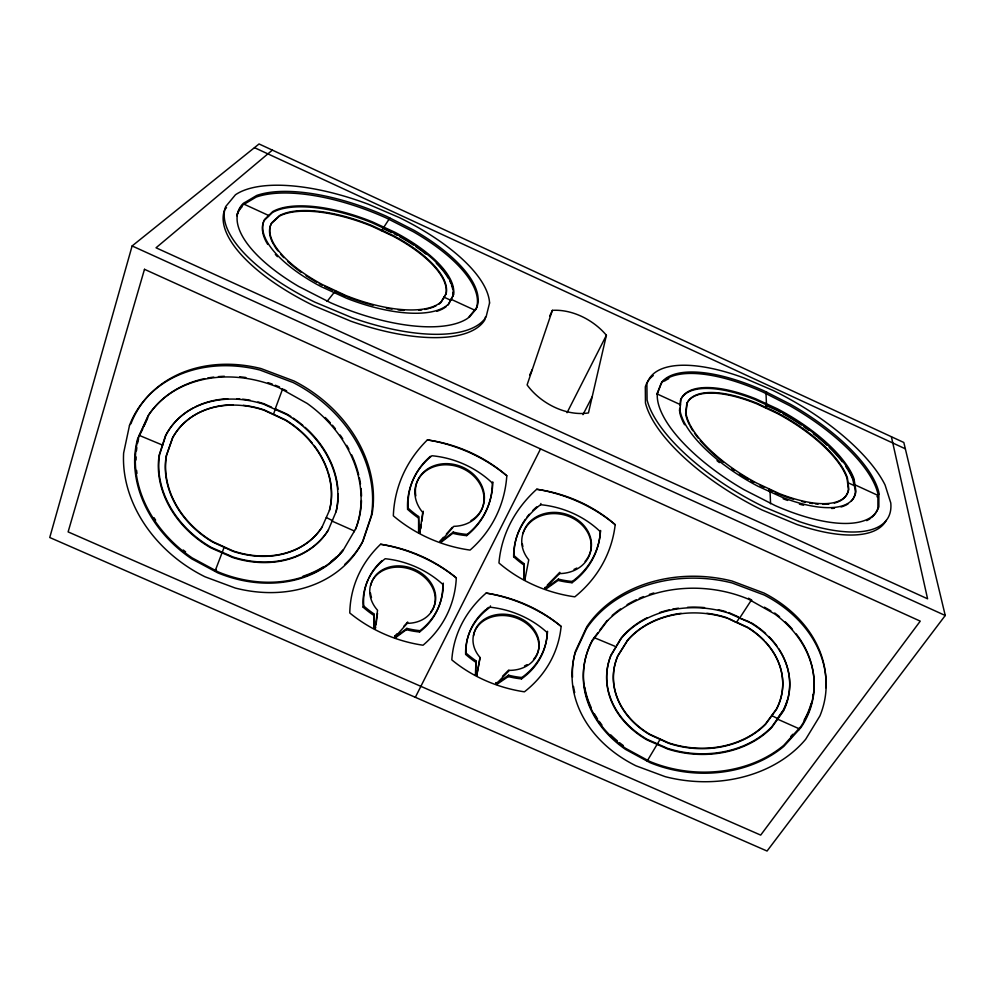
<?xml version="1.0" encoding="UTF-8"?>
<svg xmlns="http://www.w3.org/2000/svg" width="995" height="995" viewBox="0 0 995 995"><rect width="100%" height="100%" fill="white"/><g stroke="black" fill="none" stroke-linecap="round" stroke-linejoin="round"><path stroke-width="1.49" d="M749.347 621.813L739.683 618.044L751.499 599.91L748.514 598.219M524.191 563.742L524.004 577.871A1.405 1.169 15.1 0 0 525.223 578.418L524.887 579.687A1.405 1.182 15.1 0 1 523.681 579.14L524.191 563.742A93.319 80.707 12.2 0 1 514.005 555.508A84.737 71.503 10.7 0 1 525.335 519.34M660.294 739.049L647.123 761.1M679.448 411.022L679.709 408.298M680.095 404.194L680.481 400.114A99.463 38.631 30.1 0 1 755.217 399.642L776.809 409.617A99.463 38.631 30.1 0 1 853.474 479.714L855.377 491.866A99.463 38.631 30.1 0 1 851.222 501.219M685.63 413.547L686.811 403.56A92.05 35.783 30.1 0 1 756.946 403.908L777.02 413.323A92.05 35.783 30.1 0 1 847.081 478.52L848.399 489.602A92.05 35.783 30.1 0 1 834.295 503.072M368.299 579.252A80.869 65.707 18.9 0 0 363.747 605.98A89.164 73.866 21.2 0 0 373.797 613.766L373.971 628.293A1.356 1.082 21.7 0 0 375.152 628.803L377.54 610.246A33.494 27.201 21.2 0 1 386.296 569.09A33.494 27.201 21.2 0 1 433.459 589.886A33.494 27.201 21.2 0 1 407.229 623.33L394.53 637.584L395.376 637.807L406.358 629.686L406.855 628.392A72.473 59.675 21 0 0 420.027 630.681A86.577 70.297 23.7 0 0 443.272 583.145L442.825 584.401A86.702 70.359 23.7 0 1 419.554 631.974A72.585 59.725 21 0 1 406.358 629.686M376.048 624.673L377.528 613.256M430.4 456.319A84.961 72.56 18.2 0 0 408.137 508.171A93.779 81.752 21.3 0 0 418.609 516.554L418.584 532.263A1.418 1.194 22 0 0 419.803 532.81L422.726 512.425A35.186 30.049 21.3 0 1 432.875 467.128A35.186 30.049 21.3 0 1 482.326 489.241A35.186 30.049 21.3 0 1 453.832 526.33L440.113 542.138L441.083 542.3L452.775 533.308L453.222 532.101A76.192 65.993 21.1 0 0 467.103 534.414A90.993 77.66 24.8 0 0 490.933 497.114M420.723 528.693L421.345 524.34M421.756 521.43L423.223 511.243L422.726 512.425M594.027 638.603L594.189 637.633L615.98 646.7L610.955 655.108A91.689 73.12 5.9 0 0 647.024 739.26L667.645 748.364A91.689 73.12 5.9 0 0 771.846 726.698L783.351 710.48A91.689 73.12 5.9 0 0 778.65 648.566M485.672 609.699A80.694 64.949 13.3 0 0 466.033 653.056A88.829 73.12 14.7 0 0 475.859 660.717L475.585 674.983A1.343 1.07 16.4 0 0 476.742 675.493L480.013 657.409A33.357 26.94 15.4 0 1 490.746 617.335A33.357 26.94 15.4 0 1 537.474 637.932A33.357 26.94 15.4 0 1 509.428 670.369L495.945 684.187L496.791 684.411L508.258 676.563L508.607 675.207A72.2 59.066 14.8 0 0 521.815 677.52A86.018 69.787 17.8 0 0 547.486 631.315L547.2 632.633A86.155 69.849 17.8 0 1 521.492 678.876A72.312 59.128 14.8 0 1 508.258 676.563M476.742 675.493L480.125 657.583M572.038 582.722A90.371 77.05 16.7 0 0 600.321 531.716L600.545 530.484A90.222 76.963 16.7 0 1 572.299 581.453L572.038 582.722A75.943 65.235 12.4 0 1 558.133 580.383L545.733 589.177L544.899 588.804L545.173 587.311M524.887 579.687L528.755 559.849A34.999 29.701 13.5 0 1 541.031 515.796A34.999 29.701 13.5 0 1 589.911 537.648A34.999 29.701 13.5 0 1 559.513 573.593L544.862 588.592M559.513 573.593L559.787 572.336L547.25 585.172M558.133 580.383L558.406 579.115A75.819 65.16 12.4 0 0 572.299 581.453M606.39 335.265L588.455 412.937C565.856 416.47 540.297 403.149 527.101 384.916L552.399 310.353C572.399 309.109 593.667 320.067 606.39 335.265L567.05 412.714M545.932 589.065L546.23 587.784L558.406 579.115M521.492 678.876L521.815 677.52M485.448 316.957L484.652 320.141A141.389 56.118 22.3 0 1 350.862 321.186L313.624 305.627A141.389 56.118 22.3 0 1 224.609 209.933L226.524 207.619M495.858 683.901L496.107 682.657M523.681 579.14L524.004 577.871M496.878 684.349L497.239 682.993L508.607 675.207M523.855 564.998A93.468 80.794 12.2 0 1 513.656 556.752A84.873 71.578 10.7 0 1 540.608 504.701L540.919 503.507M132.124 245.952L49.75 537.511L767.058 851.036L945.25 615.495L903.821 442.489L259.061 143.964L132.124 245.952L945.25 615.495M513.656 556.752L514.005 555.508M475.585 674.983L475.859 660.717M475.461 662.048A88.965 73.195 14.7 0 1 465.635 654.387A80.819 65.011 13.3 0 1 490.125 607.211L490.498 605.918M465.635 654.387L466.033 653.056M244.708 202.582L244.161 204.236L268.675 215.492L268.339 216.475M452.775 533.308A76.316 66.068 21 0 0 466.667 535.621A91.142 77.734 24.8 0 0 492.376 483.085L492.761 481.928A90.993 77.66 24.8 0 1 491.219 495.883M466.667 535.621L467.103 534.414M419.554 631.974L420.027 630.681M215.355 570.371L224.285 546.927M441.083 542.3L441.556 541.093L453.222 532.101M440.014 541.815L440.474 540.608L441.556 541.093M407.229 623.33L407.714 622.049L403.783 626.34M381.334 230.678L383.199 227.93M389.841 217.992L382.963 228.539L391.769 232.606M395.463 637.745L395.973 636.452L406.855 628.392M679.971 405.562L680.468 404.679L657.023 393.908L661.128 383.386A125.457 48.705 30.1 0 1 762.991 392.092L789.694 405.674A125.457 48.705 30.1 0 1 877.913 493.794L877.901 508.109A125.457 48.705 30.1 0 1 871.396 517.674M394.443 637.297L394.94 635.992L395.973 636.452M419.803 532.81L420.3 531.604A1.418 1.182 22 0 1 419.082 531.056L418.609 516.554M418.584 532.263L419.082 531.056M373.971 628.293L373.797 613.766M375.152 628.803L375.687 627.522A1.356 1.082 21.7 0 1 374.518 627.012M443.745 297.803L444.006 297.169L450.685 300.241L451.096 299.296L475.063 310.316L475.759 308.748M418.099 517.736A93.928 81.839 21.3 0 1 407.614 509.353L408.137 508.171M373.262 615.034A89.301 73.941 21.2 0 1 363.187 607.248L363.747 605.98M142.646 429.218L138.79 436.245M143.889 426.469L147.633 418.223M549.713 315.962L552.399 310.353M529.663 375.028L532.35 369.443M353.971 531.902L354.407 531.031L332.069 521.106L332.529 520.248M415.338 697.308L540.534 448.919M582.958 414.666L592.174 396.818M448.173 304.943L453.123 295.689A101.888 40.322 22.3 0 0 394.517 233.153L372.018 222.756A101.888 40.322 22.3 0 0 272.406 212.532L264.26 220.43M326.31 517.487L332.342 520.584M657.023 393.908L657.832 392.428M766.834 392.266L766.026 393.634L766.436 403.771L765.615 405.152L776.473 410.164M616.713 645.469L621.116 638.093A91.689 73.12 5.9 0 1 646.961 617.845M765.727 408.025L765.939 404.592M214.783 571.254L215.915 569.501M739.683 617.46L736.437 622.447L728.9 618.542M847.653 483.321L848.026 482.762L854.406 485.697L854.966 484.851L877.913 495.386M876.956 496.779L878.859 493.993M273.501 414.243L275.391 408.883L287.008 414.119A94.09 76.64 31.3 0 1 290.814 416.47M778.413 716.985L783.339 710.057A91.639 73.095 5.9 0 0 787.207 700.331M275.603 408.584L275.068 409.343L282.704 388.722L282.17 389.468M597.821 632.808L592.46 639.934A115.569 92.174 5.9 0 0 625.556 748.302L649.984 761.548A115.569 92.174 5.9 0 0 783.737 745.354L800.888 726.487A115.569 92.174 5.9 0 0 796.199 633.865M599.637 630.395L606.913 620.731M327.056 301.435L335.576 290.727M469.18 317.38L476.045 309.134A128.529 50.832 22.3 0 0 413.236 231.698L386.184 217.942A128.529 50.832 22.3 0 0 256.188 197.072L242.593 205.169A128.529 50.832 22.3 0 0 236.909 215.791M162.658 445.151L139.474 435.474M440.362 540.733L443.434 537.288M446.394 533.979L452.302 527.35M790.764 736.499L792.791 734.273M394.841 636.116L396.905 633.852M502.475 676.301L508.731 670.058M272.356 150.121L156.028 247.792L927.576 598.803L891.396 436.743M546.131 587.858L545.198 587.535M497.152 683.055L496.219 682.545M777.617 718.564L771.672 715.517M728.763 612.547L738.315 616.85M271.56 407.166L263.911 403.721A94.09 76.64 31.3 0 0 257.916 401.98M254.471 147.658L905.338 448.807M760.068 485.423L763.886 487.202M772.68 491.294L768.973 489.577L769.346 488.98L769.446 491.43M775.155 492.45L778.849 494.179M324.706 286.46L332.666 290.167M335.315 291.398L345.613 296.187M737.693 622.646L747.742 627.335A84.849 67.672 5.9 0 1 764.21 640.519M284.023 389.455L286.659 390.923M764.409 607.186L770.864 610.83M853.809 484.764L853.113 480.274A99.438 38.668 30.2 0 0 845.601 466.257M798.985 729.721L798.923 728.651L777.642 719.198L777.605 718.141M770.068 491.754L770.565 503.781M751.499 599.91L751.511 600.88M848.101 503.831A99.463 38.631 30.1 0 1 841.036 506.977M834.519 508.221A99.463 38.631 30.1 0 1 831.596 508.47M803.624 505.236A99.463 38.631 30.1 0 1 799.408 504.142M787.667 500.435A99.463 38.631 30.1 0 1 783.164 498.793M719.41 462.6A99.463 38.631 30.1 0 1 717.009 460.685M684.572 424.753A99.463 38.631 30.1 0 1 679.684 412.278M870.165 518.606A125.457 48.705 30.1 0 1 866.72 520.646M828.91 504.005A92.05 35.783 30.1 0 1 822.741 504.303M818.101 504.117A92.05 35.783 30.1 0 1 815.39 503.88M812.567 503.532A92.05 35.783 30.1 0 1 809.644 503.097M805.117 502.251A92.05 35.783 30.1 0 1 802.032 501.567M793.5 499.291A92.05 35.783 30.1 0 1 780.329 494.751M753.638 482.227A92.05 35.783 30.1 0 1 751.014 480.759M748.402 479.254A92.05 35.783 30.1 0 1 739.434 473.732M734.509 470.461A92.05 35.783 30.1 0 1 731.959 468.695M723.303 462.265A92.05 35.783 30.1 0 1 700.194 440.524M698.154 438.061A92.05 35.783 30.1 0 1 694.473 433.161M692.856 430.76A92.05 35.783 30.1 0 1 690.107 426.134M689.336 424.641A92.05 35.783 30.1 0 1 685.841 414.815M777.804 410.86A99.438 38.668 30.2 0 1 780.478 412.303M783.14 413.783A99.438 38.668 30.2 0 1 801.273 424.977M803.761 426.693A99.438 38.668 30.2 0 1 808.649 430.188M813.388 433.77A99.438 38.668 30.2 0 1 816.795 436.469M817.977 437.427A99.438 38.668 30.2 0 1 827.056 445.35M829.171 447.352A99.438 38.668 30.2 0 1 842.268 461.73M886.259 520.373A138.006 53.767 30.2 0 1 796.871 524.464L762.207 510.049A138.006 53.767 30.2 0 1 645.457 402.95L645.307 386.906A138.006 53.767 30.2 0 1 653.292 375.538M664.66 380.985A125.37 48.805 30.2 0 1 668.764 378.685M576.801 568.045A34.949 29.663 13.5 0 1 574.015 569.389M522.86 546.479A34.949 29.663 13.5 0 1 522.313 543.631M522.947 533.544A34.949 29.663 13.5 0 1 570.881 515.97A34.949 29.663 13.5 0 1 585.097 561.416M526.852 517.263A84.737 71.503 10.7 0 1 529.29 514.266M532.847 510.435A84.737 71.503 10.7 0 1 536.728 506.853M540.608 504.701A86.378 72.063 14.3 0 1 600.321 531.716M536.703 489.266A128.753 106.365 14.7 0 1 615.196 524.688A145.245 124.188 19.7 0 1 574.812 596.838A133.367 116.34 11.6 0 1 498.955 562.983A150.68 126.004 7.7 0 1 536.703 489.266A137.895 113.505 14.9 0 1 615.196 524.688M477.127 674.15A1.343 1.07 16.4 0 1 475.971 673.64M527.064 664.623A33.308 26.915 15.4 0 1 524.502 665.954M473.545 635.954A33.308 26.915 15.4 0 1 517.462 616.987A33.308 26.915 15.4 0 1 533.519 659.362M486.605 608.915A80.694 64.949 13.3 0 1 488.52 607.385M490.125 607.211A82.398 65.483 15.9 0 1 547.2 632.633M486.12 593.082A122.882 96.714 16.1 0 1 561.118 626.415A138.479 112.51 19.9 0 1 524.415 691.823A126.862 105.296 14.4 0 1 451.817 659.884A143.342 114.574 10.9 0 1 486.12 593.082A131.626 103.244 16.2 0 1 561.118 626.415M371.483 597.585A33.444 27.176 21.2 0 1 370.488 593.032M370.762 585.47A33.444 27.176 21.2 0 1 414.592 569.351A33.444 27.176 21.2 0 1 430.76 611.987M368.946 577.871A80.869 65.707 18.9 0 1 382.03 560.595M363.187 607.248A80.993 65.769 18.9 0 1 385.202 558.717A82.747 66.093 21.2 0 1 442.825 584.401M380.587 544.265A123.417 97.609 21.2 0 1 456.307 577.921A139.648 113.119 25.8 0 1 423.037 645.22A127.335 106.39 21.3 0 1 349.78 612.982A143.305 116.179 16.3 0 1 380.587 544.265A132.198 104.189 21.1 0 1 456.307 577.921M659.548 612.609A91.689 73.12 5.9 0 1 669.573 609.798M672.52 609.176A91.689 73.12 5.9 0 1 678.49 608.181M687.57 607.298A91.689 73.12 5.9 0 1 704.572 607.609M718.365 609.748A91.689 73.12 5.9 0 1 725.852 611.664M750.727 622.435A91.689 73.12 5.9 0 1 765.603 633.429M768.824 636.514A91.689 73.12 5.9 0 1 776.908 646.041M813.189 694.299A115.445 92.112 5.9 0 1 812.654 697.308M811.223 703.204A115.445 92.112 5.9 0 1 804.084 720.169M623.243 745.516A115.445 92.112 5.9 0 1 619.661 742.78M617.348 740.889A115.445 92.112 5.9 0 1 610.768 734.907M601.938 725.007A115.445 92.112 5.9 0 1 599.239 721.375M597.547 718.9A115.445 92.112 5.9 0 1 594.438 713.838M591.067 707.308A115.445 92.112 5.9 0 1 584.699 687.085M814.034 685.145A115.445 92.112 5.9 0 1 813.873 688.204M612.149 615.495A115.569 92.174 5.9 0 1 620.532 608.928M627.049 604.699A115.569 92.174 5.9 0 1 636.427 599.674M639.213 598.393A115.569 92.174 5.9 0 1 643.491 596.59M649.349 594.413A115.569 92.174 5.9 0 1 653.839 592.97M774.732 613.019A115.569 92.174 5.9 0 1 779.558 616.776M785.266 621.813A115.569 92.174 5.9 0 1 792.48 629.325M765.279 641.651A84.849 67.672 5.9 0 1 776.461 708.975L765.565 723.862A84.849 67.672 5.9 0 1 668.59 742.842L649.611 734.173A84.849 67.672 5.9 0 1 617.808 655.767L627.571 640.183A84.849 67.672 5.9 0 1 681.177 613.318M706.885 613.281A84.849 67.672 5.9 0 1 727.643 617.957M574.712 692.532A127.012 101.366 5.9 0 1 573.493 686.413M572.511 677.234A127.012 101.366 5.9 0 1 575.446 651.215L586.826 626.701A127.012 101.366 5.9 0 1 732.158 581.068L764.11 593.082A127.012 101.366 5.9 0 1 825.8 687.707M328.462 529.813A94.09 76.64 31.3 0 1 232.954 556.964L211.338 547.424A94.09 76.64 31.3 0 1 159.561 454.678L165.829 435.4A94.09 76.64 31.3 0 1 193.689 407.664M195.045 406.98A94.09 76.64 31.3 0 1 227.718 398.734M236.686 398.734A94.09 76.64 31.3 0 1 239.683 398.92M242.693 399.194A94.09 76.64 31.3 0 1 250.292 400.288M293.314 418.124A94.09 76.64 31.3 0 1 302.853 425.375M305.079 427.328A94.09 76.64 31.3 0 1 337.927 489.279M338.138 493.731A94.09 76.64 31.3 0 1 336.21 511.405L328.188 530.335A94.152 76.665 31.3 0 1 232.619 557.486L210.99 547.947A94.152 76.665 31.3 0 1 159.175 455.138L165.431 435.86A94.152 76.665 31.3 0 1 263.575 404.169L286.697 414.579A94.152 76.665 31.3 0 1 335.937 511.915M343.225 550.073A118.616 96.615 31.3 0 1 218.315 571.963L192.209 557.921A118.616 96.615 31.3 0 1 138.293 438.086L148.827 414.853A118.616 96.615 31.3 0 1 204.659 378.622M207.681 378.025A118.616 96.615 31.3 0 1 213.801 377.093M218.427 376.62A118.616 96.615 31.3 0 1 224.385 376.284M239.72 376.794A118.616 96.615 31.3 0 1 245.889 377.528M268.028 382.677A118.616 96.615 31.3 0 1 272.381 384.157M275.254 385.227A118.616 96.615 31.3 0 1 279.495 386.931M325.228 417.49A118.616 96.615 31.3 0 1 330.415 422.925M332.429 425.213A118.616 96.615 31.3 0 1 335.427 428.808M340.128 435.014A118.616 96.615 31.3 0 1 342.753 438.845M346.745 445.337A118.616 96.615 31.3 0 1 348.909 449.255M351.67 454.852A118.616 96.615 31.3 0 1 358.722 474.976M359.394 477.911A118.616 96.615 31.3 0 1 360.488 483.98M361.048 488.545A118.616 96.615 31.3 0 1 361.508 496.095M361.483 500.547A118.616 96.615 31.3 0 1 355.849 528.569L342.778 550.956A118.753 96.677 31.3 0 1 217.756 572.846L191.612 558.792A118.753 96.677 31.3 0 1 137.608 438.857L148.155 415.611A118.753 96.677 31.3 0 1 278.961 387.664L307.194 403.448A118.753 96.677 31.3 0 1 355.426 529.427M342.728 550.31A118.48 96.54 31.3 0 1 339.78 553.568M336.633 556.69A118.48 96.54 31.3 0 1 330.999 561.516M323.711 566.628A118.48 96.54 31.3 0 1 302.99 576.217M185.592 551.852A118.48 96.54 31.3 0 1 183.254 550.011M155.63 520.161A118.48 96.54 31.3 0 1 153.964 517.636M136.974 473.384A118.48 96.54 31.3 0 1 136.601 470.424M135.992 460.001A118.48 96.54 31.3 0 1 136.041 456.916M136.464 450.76A118.48 96.54 31.3 0 1 136.837 447.713M137.596 443.198A118.48 96.54 31.3 0 1 138.591 438.77M322.144 526.964A87.075 70.931 31.3 0 1 233.017 550.907L213.054 541.802A87.075 70.931 31.3 0 1 166.563 455.337L172.744 437.663A87.075 70.931 31.3 0 1 233.004 404.778M243.352 405.313A87.075 70.931 31.3 0 1 264.222 409.928L285.428 419.803A87.075 70.931 31.3 0 1 312.206 443.061M314.084 445.449A87.075 70.931 31.3 0 1 327.753 471.008M328.213 472.426A87.075 70.931 31.3 0 1 329.581 510.049L321.957 527.313A87.112 70.944 31.3 0 1 232.793 551.255L212.818 542.138A87.112 70.944 31.3 0 1 166.302 455.66L172.483 437.974A87.112 70.944 31.3 0 1 263.998 410.226L285.217 420.114A87.112 70.944 31.3 0 1 329.395 510.398M344.643 564.526A130.357 106.241 31.3 0 0 363.2 540.546L372.093 514.154A130.357 106.241 31.3 0 0 294.184 381.06L261.051 368.573A130.357 106.241 31.3 0 0 130.905 423.808M415.823 495.933A35.136 30.024 21.3 0 1 438.957 464.366A35.136 30.024 21.3 0 1 480.361 482.911A35.136 30.024 21.3 0 1 470.946 520.621M407.614 509.353A85.097 72.635 18.2 0 1 431.942 455.747A86.876 72.896 21.3 0 1 492.376 483.085M427.365 439.927A129.512 107.547 21.3 0 1 506.803 475.772A146.887 124.96 27.7 0 1 470.063 550.086A134.002 117.883 21.4 0 1 393.336 515.833A150.655 128.231 14.6 0 1 427.365 439.927A138.703 114.761 21.3 0 1 506.803 475.772M446.208 306.609A101.888 40.322 22.3 0 1 436.904 311.286M277.456 256.673A101.888 40.322 22.3 0 1 275.341 254.397M267.73 244.422A101.888 40.322 22.3 0 1 262.755 232.494M262.556 231.288A101.888 40.322 22.3 0 1 263.687 221.636M438.708 304.234A94.289 37.337 22.3 0 0 440.872 302.555L445.934 294.159A94.289 37.337 22.3 0 0 393.062 236.176L372.217 226.4A94.289 37.337 22.3 0 0 279.272 216.238L271.498 223.427A94.289 37.337 22.3 0 0 273.339 244.011M436.146 305.751A94.289 37.337 22.3 0 1 430.014 308.189M428.77 308.549A94.289 37.337 22.3 0 1 424.728 309.457M421.805 309.918A94.289 37.337 22.3 0 1 418.721 310.266M404.082 310.39A94.289 37.337 22.3 0 1 398.05 309.88M392.018 309.109A94.289 37.337 22.3 0 1 386.346 308.176M373.038 305.216A94.289 37.337 22.3 0 1 370.053 304.42M368.635 304.035A94.289 37.337 22.3 0 1 347.031 296.759M322.044 285.217A94.289 37.337 22.3 0 1 319.283 283.712M316.547 282.17A94.289 37.337 22.3 0 1 306.087 275.702M301.261 272.394A94.289 37.337 22.3 0 1 287.953 261.685M283.786 257.643A94.289 37.337 22.3 0 1 280.665 254.247M277.891 250.864A94.289 37.337 22.3 0 1 274.147 245.417M394.281 233.763A101.863 40.347 22.3 0 1 396.943 235.181M399.592 236.636A101.863 40.347 22.3 0 1 413.435 245.031M415.922 246.71A101.863 40.347 22.3 0 1 425.984 254.123M436.308 263.265A101.863 40.347 22.3 0 1 448.546 278.625M449.902 281.175A101.863 40.347 22.3 0 1 451.021 283.675M451.494 284.893A101.863 40.347 22.3 0 1 452.725 289.358M453.073 292.244A101.863 40.347 22.3 0 1 452.862 296.311M237.171 214.534A128.442 50.944 22.3 0 1 242.059 206.823M680.978 399.231L679.958 410.139A99.512 38.581 30.1 0 0 757.705 486.107L782.244 497.326A99.512 38.581 30.1 0 0 855.936 491.008L854.033 478.869A99.512 38.581 30.1 0 0 777.306 408.783L755.702 398.808A99.512 38.581 30.1 0 0 680.978 399.231M687.147 402.975L685.953 412.95A92.075 35.758 30.1 0 0 756.623 483.048L779.234 493.57A92.075 35.758 30.1 0 0 848.772 489.03L847.441 477.961A92.075 35.758 30.1 0 0 777.356 412.776L757.27 403.348A92.075 35.758 30.1 0 0 687.147 402.975M129.512 425.325L123.629 453.048A130.656 106.39 31.3 0 0 205.094 576.826L235.28 588.045A130.656 106.39 31.3 0 0 362.354 542.3L371.259 515.87A130.656 106.39 31.3 0 0 293.127 382.54L259.919 370.028A130.656 106.39 31.3 0 0 129.512 425.325M489.565 302.99L486.058 317.019A141.588 55.882 22.3 0 1 352.205 317.766L314.905 302.169A141.588 55.882 22.3 0 1 225.678 206.574L235.442 194.784A141.588 55.882 22.3 0 1 368.274 204.211L399.281 217.557A141.588 55.882 22.3 0 1 489.565 302.99M144.486 269.309L68.12 531.902L760.69 835.104L920.251 621.141L144.486 269.309M661.924 381.918L657.297 393.796A125.544 48.606 30.1 0 0 743.762 489.565L775.155 505.584A125.544 48.606 30.1 0 0 878.871 506.704L878.859 492.388A125.544 48.606 30.1 0 0 790.515 404.306L763.799 390.724A125.544 48.606 30.1 0 0 661.924 381.918M586.49 628.629L575.085 653.168A127.298 101.49 5.9 0 0 636.004 765.827L665.195 776.66A127.298 101.49 5.9 0 0 805.714 739.223L819.93 715.89A127.298 101.49 5.9 0 0 764.16 595.01L732.146 582.971A127.298 101.49 5.9 0 0 586.49 628.629M453.533 294.744L448.571 303.997A101.938 40.273 22.3 0 1 346.633 298.301L320.912 286.535A101.938 40.273 22.3 0 1 264.595 219.447L272.742 211.562A101.938 40.273 22.3 0 1 372.366 221.848L394.878 232.245A101.938 40.273 22.3 0 1 453.533 294.744M621.042 638.678L610.868 655.693A91.739 73.145 5.9 0 0 646.961 739.894L667.595 748.999A91.739 73.145 5.9 0 0 771.871 727.333L783.388 711.102A91.739 73.145 5.9 0 0 750.74 623.032L728.763 613.131A91.739 73.145 5.9 0 0 621.042 638.678M446.195 293.537L441.146 301.92A94.314 37.312 22.3 0 1 345.874 295.515L322.305 284.545A94.314 37.312 22.3 0 1 271.722 222.78L279.495 215.592A94.314 37.312 22.3 0 1 372.453 225.79L393.299 235.566A94.314 37.312 22.3 0 1 446.195 293.537M627.522 640.569L617.746 656.165A84.886 67.685 5.9 0 0 649.561 734.584L668.553 743.265A84.886 67.685 5.9 0 0 765.578 724.285L776.473 709.385A84.886 67.685 5.9 0 0 747.742 627.721L727.631 618.343A84.886 67.685 5.9 0 0 627.522 640.569M607.671 620.482L592.299 640.904A115.706 92.224 5.9 0 0 625.432 749.347L649.897 762.605A115.706 92.224 5.9 0 0 783.786 746.424L800.95 727.556A115.706 92.224 5.9 0 0 774.769 614.002L748.514 599.189A115.706 92.224 5.9 0 0 607.671 620.482M476.742 307.579L467.924 318.151A128.616 50.733 22.3 0 1 330.477 302.691L298.599 286.398A128.616 50.733 22.3 0 1 243.128 203.515L256.722 195.443A128.616 50.733 22.3 0 1 386.769 216.425L413.833 230.206A128.616 50.733 22.3 0 1 476.742 307.579M798.848 521.43L764.135 506.977A138.206 53.543 30.1 0 1 647.086 399.94L646.899 383.933A138.206 53.543 30.1 0 1 743.912 377.926L773.103 390.463A138.206 53.543 30.1 0 1 885.077 485L890.761 502.91A138.206 53.543 30.1 0 1 798.848 521.43"/></g></svg>
